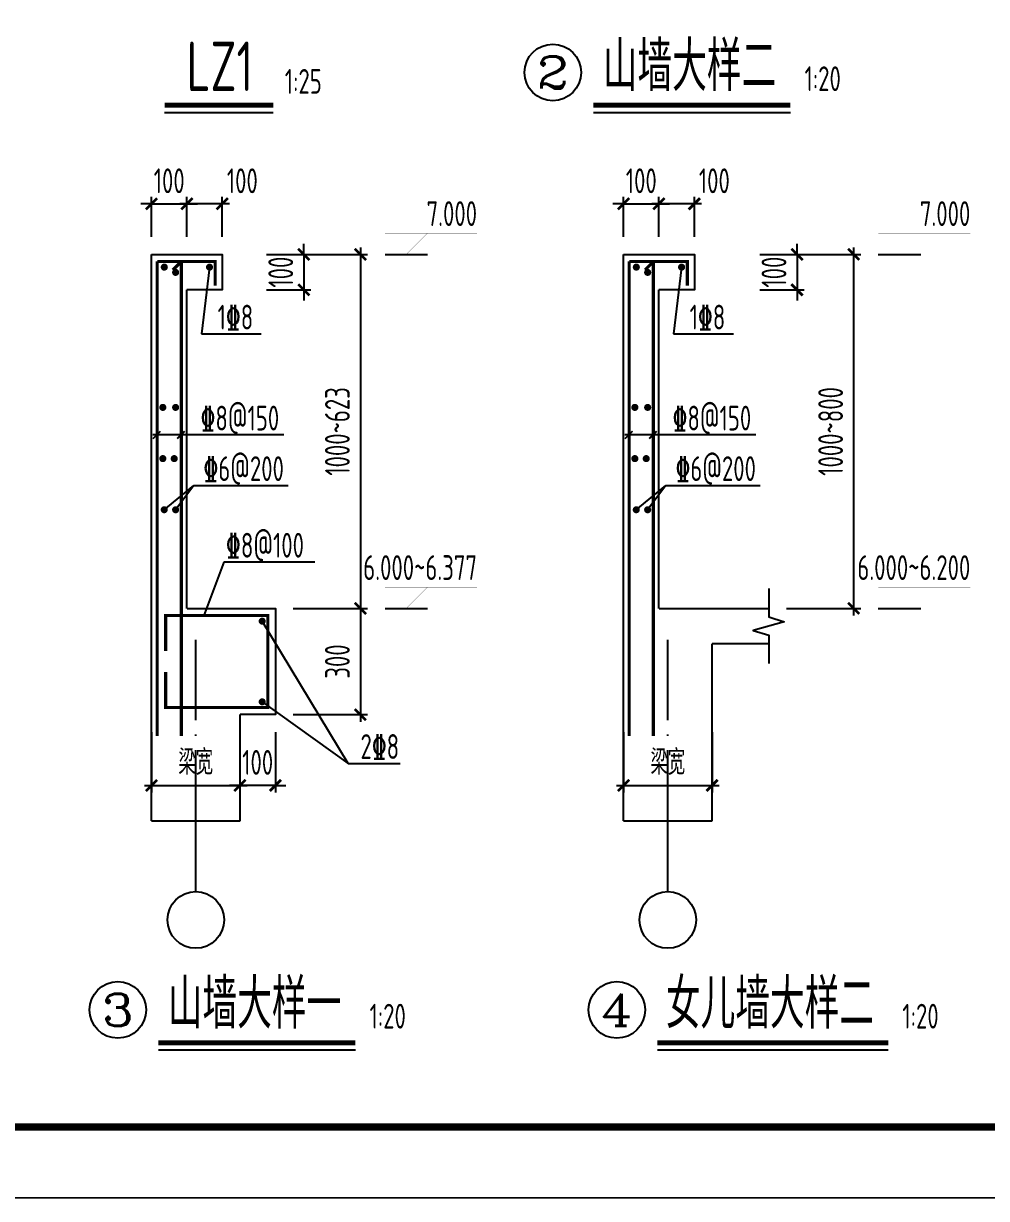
# Model space of a CAD drawing. Extents: x 297659 to 993057, y 192802 to 252212.
# Drawn here: x 841398 to 855002, y 192812 to 209408 of the extents above; entities that cross this region are included whole.
import ezdxf
from ezdxf.enums import TextEntityAlignment as Align

# ---------------------------------------------------------------- set-up
doc = ezdxf.new("R2010")
doc.units = 0
doc.header["$LTSCALE"] = 1000
doc.linetypes.add('DOTE', pattern=[2.42, 2, -0.2, 0.02, -0.2])
doc.layers.get('0').update_dxf_attribs({"linetype": 'CONTINUOUS'})
doc.layers.get('DEFPOINTS').update_dxf_attribs({"linetype": 'CONTINUOUS'})
for name, color, linetype in [('22000', 2, 'CONTINUOUS'), ('AXIS_TEXT', 3, 'CONTINUOUS'), ('DIM', 3, 'CONTINUOUS'), ('DOTE', 8, 'DOTE'), ('FRAME', 3, 'CONTINUOUS'), ('PUB_TEXT', 7, 'CONTINUOUS'), ('TEXT', 7, 'CONTINUOUS'), ('THIN', 7, 'CONTINUOUS'), ('WALL', 6, 'CONTINUOUS'), ('填充', 8, 'CONTINUOUS'), ('支座钢筋', 1, 'CONTINUOUS'), ('洞口边线', 7, 'CONTINUOUS')]:
    doc.layers.add(name, color=color, linetype=linetype)
doc.layers.add('rein', color=1, linetype='CONTINUOUS', lineweight=18)
doc.styles.add('_TCH_AXIS', font='COMPLEX', dxfattribs={"bigfont": 'GBCBIG'})
doc.styles.add('COMPLEX', font='COMPLEX')
doc.styles.add('TSSD_Dimension', font='tssdeng.shx', dxfattribs={"width": 0.7, "bigfont": 'hztxt.shx'})
doc.styles.add('TSSD_Rein', font='tssdeng.shx', dxfattribs={"width": 0.7, "bigfont": 'hztxt.shx'})
doc.dimstyles.new('TSSD_20_100', dxfattribs={"dimtxt": 350, "dimasz": 150, "dimexe": 100, "dimexo": 250, "dimgap": 150, "dimtad": 1, "dimdec": 0, "dimlfac": 0.2, "dimzin": 0, "dimdsep": 46, "dimtxsty": 'TSSD_Dimension', "dimblk": 'ARCHTICK', "dimcen": 0, "dimdle": 100, "dimclrd": 256, "dimclre": 256, "dimclrt": 55, "dimadec": 0, "dimazin": 0, "dimtfac": 1, "dimtdec": 0, "dimtix": 1, "dimtmove": 2, "dimatfit": 3, "dimldrblk": '_tsdbk', "dimfxl": 100, "dimtolj": 1, "dimtzin": 0, "dimarcsym": 0})

# ---------------------------------------------------------------- blocks, each defined once
blk = doc.blocks.new('_AXISO')
blk.add_circle((0, 0), 0.5)
at = {"layer": 'AXIS_TEXT', "style": 'COMPLEX', "width": 1.041667}
blk.add_attdef('A', text='', height=0.56, dxfattribs=at).set_placement((-0.25, -0.28), (0.25, -0.28), align=Align.FIT)
blk = doc.blocks.new('_ARCHTICK')
at = {"color": 0}
blk.add_lwpolyline([(-0.53, -0.53, 0.25, 0.25, 0), (0.53, 0.53, 0.5, 0.5, 0)], format="xyseb", dxfattribs=at)
blk = doc.blocks.new('*D180')
at = {"layer": 'DEFPOINTS', "color": 0}
for p in [(844956, 206146), (844956, 201146), (846157, 201146)]:
    blk.add_point(p, dxfattribs=at)
at = {"layer": 'DIM', "lineweight": -2}
for p, q in [((845206, 206146), (846257, 206146)), ((846157, 206246), (846157, 201046)), ((845206, 201146), (846257, 201146))]:
    blk.add_line(p, q, dxfattribs=at)
at = {"layer": 'DIM', "lineweight": -2, "xscale": 150, "yscale": 150, "zscale": 150}
for p, rotation in [((846157, 206146), 90), ((846157, 201146), 270)]:
    blk.add_blockref('_ARCHTICK', p, dxfattribs=dict(at, rotation=rotation))
at = {"layer": 'DIM', "color": 55, "insert": (845832, 203646), "char_height": 350, "attachment_point": 5, "rotation": 90, "style": 'TSSD_Dimension'}
blk.add_mtext('\\A1;1000~623', dxfattribs=at)
blk = doc.blocks.new('_tsdbk')
blk = doc.blocks.new('*D181')
at = {"layer": 'DEFPOINTS', "color": 0}
for p in [(843706, 206861), (843206, 206146), (843706, 206146)]:
    blk.add_point(p, dxfattribs=at)
at = {"layer": 'DIM', "lineweight": -2}
for p, q in [((843206, 206396), (843206, 206961)), ((843706, 206396), (843706, 206961)), ((843206, 206861), (843056, 206861)), ((843206, 206861), (843706, 206861)), ((843706, 206861), (843856, 206861))]:
    blk.add_line(p, q, dxfattribs=at)
at = {"layer": 'DIM', "lineweight": -2, "xscale": 150, "yscale": 150, "zscale": 150}
blk.add_blockref('_ARCHTICK', (843206, 206861), dxfattribs=at)
at = {"layer": 'DIM', "lineweight": -2, "xscale": 150, "yscale": 150, "zscale": 150, "rotation": 180}
blk.add_blockref('_ARCHTICK', (843706, 206861), dxfattribs=at)
at = {"layer": 'DIM', "color": 55, "insert": (843456, 207186), "char_height": 350, "attachment_point": 5, "style": 'TSSD_Dimension'}
blk.add_mtext('\\A1;100', dxfattribs=at)
blk = doc.blocks.new('*D182')
at = {"layer": 'DEFPOINTS', "color": 0}
for p in [(844581, 206146), (844581, 205646), (845357, 205646)]:
    blk.add_point(p, dxfattribs=at)
at = {"layer": 'DIM', "lineweight": -2}
for p, q in [((845357, 206146), (845357, 206296)), ((844831, 206146), (845457, 206146)), ((845357, 206146), (845357, 205646)), ((844831, 205646), (845457, 205646)), ((845357, 205646), (845357, 205496))]:
    blk.add_line(p, q, dxfattribs=at)
at = {"layer": 'DIM', "lineweight": -2, "xscale": 150, "yscale": 150, "zscale": 150}
for p, rotation in [((845357, 206146), 270), ((845357, 205646), 90)]:
    blk.add_blockref('_ARCHTICK', p, dxfattribs=dict(at, rotation=rotation))
at = {"layer": 'DIM', "color": 55, "insert": (845032, 205896), "char_height": 350, "attachment_point": 5, "rotation": 90, "style": 'TSSD_Dimension'}
blk.add_mtext('\\A1;100', dxfattribs=at)
blk = doc.blocks.new('*D183')
at = {"layer": 'DEFPOINTS', "color": 0}
for p in [(844956, 201146), (844956, 199646), (846157, 199646)]:
    blk.add_point(p, dxfattribs=at)
at = {"layer": 'DIM', "lineweight": -2}
for p, q in [((845206, 201146), (846257, 201146)), ((846157, 201246), (846157, 199546)), ((845206, 199646), (846257, 199646))]:
    blk.add_line(p, q, dxfattribs=at)
at = {"layer": 'DIM', "lineweight": -2, "xscale": 150, "yscale": 150, "zscale": 150}
for p, rotation in [((846157, 201146), 90), ((846157, 199646), 270)]:
    blk.add_blockref('_ARCHTICK', p, dxfattribs=dict(at, rotation=rotation))
at = {"layer": 'DIM', "color": 55, "insert": (845832, 200396), "char_height": 350, "attachment_point": 5, "rotation": 90, "style": 'TSSD_Dimension'}
blk.add_mtext('\\A1;300', dxfattribs=at)
blk = doc.blocks.new('*D184')
at = {"layer": 'DEFPOINTS', "color": 0}
for p in [(843706, 206861), (843706, 206146), (844206, 206146)]:
    blk.add_point(p, dxfattribs=at)
at = {"layer": 'DIM', "lineweight": -2}
for p, q in [((843706, 206396), (843706, 206961)), ((844206, 206396), (844206, 206961)), ((844306, 206861), (843606, 206861))]:
    blk.add_line(p, q, dxfattribs=at)
at = {"layer": 'DIM', "lineweight": -2, "xscale": 150, "yscale": 150, "zscale": 150, "rotation": 180}
blk.add_blockref('_ARCHTICK', (843706, 206861), dxfattribs=at)
at = {"layer": 'DIM', "lineweight": -2, "xscale": 150, "yscale": 150, "zscale": 150}
blk.add_blockref('_ARCHTICK', (844206, 206861), dxfattribs=at)
at = {"layer": 'DIM', "color": 55, "insert": (844489, 207186), "char_height": 350, "attachment_point": 5, "style": 'TSSD_Dimension'}
blk.add_mtext('\\A1;100', dxfattribs=at)
blk = doc.blocks.new('*D185')
at = {"layer": 'DEFPOINTS', "color": 0}
for p in [(843206, 199646), (844456, 199646), (844456, 198646)]:
    blk.add_point(p, dxfattribs=at)
at = {"layer": 'DIM', "lineweight": -2}
for p, q in [((843206, 199396), (843206, 198546)), ((844456, 199396), (844456, 198546)), ((843106, 198646), (844556, 198646))]:
    blk.add_line(p, q, dxfattribs=at)
at = {"layer": 'DIM', "lineweight": -2, "xscale": 150, "yscale": 150, "zscale": 150, "rotation": 180}
blk.add_blockref('_ARCHTICK', (843206, 198646), dxfattribs=at)
at = {"layer": 'DIM', "lineweight": -2, "xscale": 150, "yscale": 150, "zscale": 150}
blk.add_blockref('_ARCHTICK', (844456, 198646), dxfattribs=at)
at = {"layer": 'DIM', "color": 55, "insert": (843831, 198971), "char_height": 350, "attachment_point": 5, "style": 'TSSD_Dimension'}
blk.add_mtext('\\A1;梁宽', dxfattribs=at)
blk = doc.blocks.new('*D186')
at = {"layer": 'DEFPOINTS', "color": 0}
for p in [(844456, 199646), (844956, 199646), (844456, 198646)]:
    blk.add_point(p, dxfattribs=at)
at = {"layer": 'DIM', "lineweight": -2}
for p, q in [((844456, 199396), (844456, 198546)), ((844956, 199396), (844956, 198546)), ((844456, 198646), (844306, 198646)), ((844956, 198646), (844456, 198646)), ((844956, 198646), (845106, 198646))]:
    blk.add_line(p, q, dxfattribs=at)
at = {"layer": 'DIM', "lineweight": -2, "xscale": 150, "yscale": 150, "zscale": 150}
blk.add_blockref('_ARCHTICK', (844456, 198646), dxfattribs=at)
at = {"layer": 'DIM', "lineweight": -2, "xscale": 150, "yscale": 150, "zscale": 150, "rotation": 180}
blk.add_blockref('_ARCHTICK', (844956, 198646), dxfattribs=at)
at = {"layer": 'DIM', "color": 55, "insert": (844706, 198971), "char_height": 350, "attachment_point": 5, "style": 'TSSD_Dimension'}
blk.add_mtext('\\A1;100', dxfattribs=at)
blk = doc.blocks.new('*D191')
at = {"layer": 'DEFPOINTS', "color": 0}
for p in [(851925, 206146), (851925, 201146), (853125, 201146)]:
    blk.add_point(p, dxfattribs=at)
at = {"layer": 'DIM', "lineweight": -2}
for p, q in [((852175, 206146), (853225, 206146)), ((853125, 206246), (853125, 201046)), ((852175, 201146), (853225, 201146))]:
    blk.add_line(p, q, dxfattribs=at)
at = {"layer": 'DIM', "lineweight": -2, "xscale": 150, "yscale": 150, "zscale": 150}
for p, rotation in [((853125, 206146), 90), ((853125, 201146), 270)]:
    blk.add_blockref('_ARCHTICK', p, dxfattribs=dict(at, rotation=rotation))
at = {"layer": 'DIM', "color": 55, "insert": (852800, 203646), "char_height": 350, "attachment_point": 5, "rotation": 90, "style": 'TSSD_Dimension'}
blk.add_mtext('\\A1;1000~800', dxfattribs=at)
blk = doc.blocks.new('*D192')
at = {"layer": 'DEFPOINTS', "color": 0}
for p in [(850375, 206861), (849875, 206146), (850375, 206146)]:
    blk.add_point(p, dxfattribs=at)
at = {"layer": 'DIM', "lineweight": -2}
for p, q in [((849875, 206396), (849875, 206961)), ((850375, 206396), (850375, 206961)), ((849875, 206861), (849725, 206861)), ((849875, 206861), (850375, 206861)), ((850375, 206861), (850525, 206861))]:
    blk.add_line(p, q, dxfattribs=at)
at = {"layer": 'DIM', "lineweight": -2, "xscale": 150, "yscale": 150, "zscale": 150}
blk.add_blockref('_ARCHTICK', (849875, 206861), dxfattribs=at)
at = {"layer": 'DIM', "lineweight": -2, "xscale": 150, "yscale": 150, "zscale": 150, "rotation": 180}
blk.add_blockref('_ARCHTICK', (850375, 206861), dxfattribs=at)
at = {"layer": 'DIM', "color": 55, "insert": (850125, 207186), "char_height": 350, "attachment_point": 5, "style": 'TSSD_Dimension'}
blk.add_mtext('\\A1;100', dxfattribs=at)
blk = doc.blocks.new('*D193')
at = {"layer": 'DEFPOINTS', "color": 0}
for p in [(850375, 206861), (850375, 206146), (850875, 206146)]:
    blk.add_point(p, dxfattribs=at)
at = {"layer": 'DIM', "lineweight": -2}
for p, q in [((850375, 206396), (850375, 206961)), ((850875, 206396), (850875, 206961)), ((850975, 206861), (850275, 206861))]:
    blk.add_line(p, q, dxfattribs=at)
at = {"layer": 'DIM', "lineweight": -2, "xscale": 150, "yscale": 150, "zscale": 150, "rotation": 180}
blk.add_blockref('_ARCHTICK', (850375, 206861), dxfattribs=at)
at = {"layer": 'DIM', "lineweight": -2, "xscale": 150, "yscale": 150, "zscale": 150}
blk.add_blockref('_ARCHTICK', (850875, 206861), dxfattribs=at)
at = {"layer": 'DIM', "color": 55, "insert": (851157, 207186), "char_height": 350, "attachment_point": 5, "style": 'TSSD_Dimension'}
blk.add_mtext('\\A1;100', dxfattribs=at)
blk = doc.blocks.new('*D194')
at = {"layer": 'DEFPOINTS', "color": 0}
for p in [(849875, 199646), (851125, 199646), (851125, 198646)]:
    blk.add_point(p, dxfattribs=at)
at = {"layer": 'DIM', "lineweight": -2}
for p, q in [((849875, 199396), (849875, 198546)), ((851125, 199396), (851125, 198546)), ((849775, 198646), (851225, 198646))]:
    blk.add_line(p, q, dxfattribs=at)
at = {"layer": 'DIM', "lineweight": -2, "xscale": 150, "yscale": 150, "zscale": 150, "rotation": 180}
blk.add_blockref('_ARCHTICK', (849875, 198646), dxfattribs=at)
at = {"layer": 'DIM', "lineweight": -2, "xscale": 150, "yscale": 150, "zscale": 150}
blk.add_blockref('_ARCHTICK', (851125, 198646), dxfattribs=at)
at = {"layer": 'DIM', "color": 55, "insert": (850500, 198971), "char_height": 350, "attachment_point": 5, "style": 'TSSD_Dimension'}
blk.add_mtext('\\A1;梁宽', dxfattribs=at)
blk = doc.blocks.new('*D214')
at = {"layer": 'DEFPOINTS', "color": 0}
for p in [(851550, 206146), (851550, 205646), (852325, 205646)]:
    blk.add_point(p, dxfattribs=at)
at = {"layer": 'DIM', "lineweight": -2}
for p, q in [((852325, 206146), (852325, 206296)), ((851800, 206146), (852425, 206146)), ((852325, 206146), (852325, 205646)), ((851800, 205646), (852425, 205646)), ((852325, 205646), (852325, 205496))]:
    blk.add_line(p, q, dxfattribs=at)
at = {"layer": 'DIM', "lineweight": -2, "xscale": 150, "yscale": 150, "zscale": 150}
for p, rotation in [((852325, 206146), 270), ((852325, 205646), 90)]:
    blk.add_blockref('_ARCHTICK', p, dxfattribs=dict(at, rotation=rotation))
at = {"layer": 'DIM', "color": 55, "insert": (852000, 205896), "char_height": 350, "attachment_point": 5, "rotation": 90, "style": 'TSSD_Dimension'}
blk.add_mtext('\\A1;100', dxfattribs=at)
blk = doc.blocks.new('A$C2F0C53E4')
at = {"layer": 'FRAME'}
for points in [[(10, 42010, 20, 20, 0), (10, 10, 20, 20, 0), (59410, 10, 20, 20, 0), (59410, 42010, 20, 20, 0)], [(2510, 41010, 100, 100, 0), (2510, 1010, 100, 100, 0), (58410, 1010, 100, 100, 0), (58410, 41010, 100, 100, 0)]]:
    blk.add_lwpolyline(points, format="xyseb", close=True, dxfattribs=at)

msp = doc.modelspace()

# ---------------------------------------------------------------- linework, layer by layer
at = {"layer": 'DOTE', "linetype": 'DOTE'}
for points in [[(843831.366, 197146.295), (843831.366, 200702.801)], [(850499.688, 197146.295), (850499.688, 200702.801)]]:
    msp.add_lwpolyline(points, dxfattribs=at)
at = {"layer": 'rein', "const_width": 50}
for points in [[(843411.818, 205966.225, -1), (843361.818, 205966.225, -1)], [(844000.915, 205966.225, 1), (844050.915, 205966.225, 1)], [(850080.14, 205966.225, -1), (850030.14, 205966.225, -1)], [(850669.237, 205966.225, 1), (850719.237, 205966.225, 1)], [(843571.818, 205892.225, -1), (843521.818, 205892.225, -1)], [(850240.14, 205892.225, -1), (850190.14, 205892.225, -1)], [(843340.915, 203985.487, 1), (843390.915, 203985.487, 1)], [(843571.818, 203985.487, -1), (843521.818, 203985.487, -1)], [(850009.237, 203985.487, 1), (850059.237, 203985.487, 1)], [(850240.14, 203985.487, -1), (850190.14, 203985.487, -1)], [(843340.915, 203262.104, 1), (843390.915, 203262.104, 1)], [(843551.818, 203262.104, -1), (843501.818, 203262.104, -1)], [(850009.237, 203262.104, 1), (850059.237, 203262.104, 1)], [(850220.14, 203262.104, -1), (850170.14, 203262.104, -1)], [(843360.915, 202539.858, 1), (843410.915, 202539.858, 1)], [(843571.818, 202539.858, -1), (843521.818, 202539.858, -1)], [(850029.237, 202539.858, 1), (850079.237, 202539.858, 1)], [(850240.14, 202539.858, -1), (850190.14, 202539.858, -1)], [(844744.678, 200966.225, 1), (844794.678, 200966.225, 1)], [(844744.678, 199826.623, -1), (844794.678, 199826.623, -1)]]:
    msp.add_lwpolyline(points, format="xyb", close=True, dxfattribs=at)
at = {"layer": 'TEXT', "linetype": 'ByBlock'}
for p, q in [((843391.891, 208152.766), (844924.715, 208152.766)), ((849448.016, 208152.766), (852231.337, 208152.766)), ((844025.915, 205966.225), (843911.816, 205022.63)), ((850694.237, 205966.225), (850580.138, 205022.63)), ((843911.816, 205022.63), (844757.539, 205022.63)), ((850580.138, 205022.63), (851425.861, 205022.63)), ((845073.171, 203596.273), (843223.271, 203596.273)), ((851741.494, 203596.273), (849891.593, 203596.273)), ((843385.915, 202539.858), (843804.647, 202882.451)), ((843804.647, 202882.451), (843546.818, 202539.858)), ((843804.647, 202882.451), (845136.9, 202882.451)), ((850054.237, 202539.858), (850472.969, 202882.451)), ((850472.969, 202882.451), (850215.14, 202539.858)), ((850472.969, 202882.451), (851805.222, 202882.451)), ((844225.85, 201800.466), (843946.291, 201046.565)), ((845515.585, 201800.466), (844225.85, 201800.466)), ((845984.041, 198957.508), (844769.678, 200966.225)), ((845984.041, 198957.508), (846719.293, 198957.508)), ((843302.959, 194911.785), (846086.281, 194911.785)), ((850352.586, 194911.785), (853613.214, 194911.785))]:
    msp.add_line(p, q, dxfattribs=at)
at = {"layer": 'TEXT', "const_width": 70}
for points in [[(844924.715, 208252.766), (843391.891, 208252.766)], [(852231.337, 208252.766), (849448.016, 208252.766)], [(846086.281, 195011.785), (843302.959, 195011.785)], [(853613.214, 195011.785), (850352.586, 195011.785)]]:
    msp.add_lwpolyline(points, dxfattribs=at)
at = {"layer": 'THIN'}
for p, q in [((846504.91, 206146.424), (847104.91, 206146.424)), ((853473.232, 206146.424), (854073.232, 206146.424)), ((846504.91, 201146.424), (847104.91, 201146.424)), ((853473.232, 201146.424), (854073.232, 201146.424))]:
    msp.add_line(p, q, dxfattribs=at)
at = {"layer": 'THIN', "const_width": 0.45}
for points in [[(847804.742, 206446.424), (846504.91, 206446.424), (846804.91, 206146.424), (847104.91, 206446.424)], [(854773.064, 206446.424), (853473.232, 206446.424), (853773.232, 206146.424), (854073.232, 206446.424)], [(847804.742, 201446.424), (846504.91, 201446.424), (846804.91, 201146.424), (847104.91, 201446.424)], [(854773.064, 201446.424), (853473.232, 201446.424), (853773.232, 201146.424), (854073.232, 201446.424)]]:
    msp.add_lwpolyline(points, dxfattribs=at)
at = {"layer": 'THIN'}
msp.add_lwpolyline([(851924.688, 201426.424), (851924.688, 201026.424), (852144.688, 200956.424), (851704.688, 200836.424), (851924.688, 200766.424), (851924.688, 200366.424)], dxfattribs=at)
at = {"layer": 'WALL'}
for p, q in [((850378.004, 201146.424), (851924.688, 201146.424)), ((851924.688, 200646.424), (851124.688, 200646.424)), ((843206.366, 198146.424), (844456.366, 198146.424)), ((849874.688, 198146.424), (851124.688, 198146.424))]:
    msp.add_line(p, q, dxfattribs=at)
for points in [[(843206.366, 198146.424), (843206.366, 206146.424)], [(843206.366, 206146.424), (844206.366, 206146.424), (844206.366, 205646.424), (843706.366, 205646.424)], [(849874.688, 198146.424), (849874.688, 206146.424)], [(849874.688, 206146.424), (850874.688, 206146.424), (850874.688, 205646.424), (850374.688, 205646.424)], [(843706.366, 201146.424), (843706.366, 205646.424)], [(850374.688, 201146.424), (850374.688, 205646.424)], [(843709.682, 201146.424), (844956.366, 201146.424), (844956.366, 199646.424), (844456.366, 199646.424)], [(851124.688, 198146.424), (851124.688, 200646.424)], [(844456.366, 198146.424), (844456.366, 199646.424)]]:
    msp.add_lwpolyline(points, dxfattribs=at)
at = {"layer": '支座钢筋', "const_width": 45}
for points in [[(844105.985, 205706.565), (844105.985, 206046.565), (843286.366, 206046.565)], [(843286.366, 199346.424), (843286.366, 206046.565)], [(843628.558, 206046.565), (843508.939, 205926.565)], [(843626.748, 199346.424), (843626.748, 206044.749)], [(850774.307, 205706.565), (850774.307, 206046.565), (849954.688, 206046.565)], [(849954.688, 199346.424), (849954.688, 206046.565)], [(850296.88, 206046.565), (850177.262, 205926.565)], [(850295.07, 199346.424), (850295.07, 206044.749)], [(843406.748, 200546.565), (843406.748, 201046.565), (844849.748, 201046.565), (844849.748, 199746.283), (843406.748, 199746.283), (843406.748, 200246.283)]]:
    msp.add_lwpolyline(points, dxfattribs=at)
at = {"layer": '洞口边线'}
msp.add_line((844769.678, 199826.623), (845984.041, 198957.508), dxfattribs=at)

# ---------------------------------------------------------------- block references
at = {"layer": '22000', "xscale": 100, "yscale": 100, "zscale": 100}
for p in [(843280.107, 203596.273), (843621.535, 203596.273), (849948.429, 203596.273), (850289.857, 203596.273)]:
    msp.add_blockref('_ARCHTICK', p, dxfattribs=at)
at = {"layer": 'AXIS_TEXT', "xscale": 800, "yscale": 800, "zscale": 800}
for p in [(843831.366, 196746.295), (850499.688, 196746.295)]:
    msp.add_blockref('_AXISO', p, dxfattribs=at)
at = {"layer": 'PUB_TEXT'}
ref = msp.add_blockref('_AXISO', (848875.162, 208716.369), dxfattribs=dict(at, xscale=800, yscale=800, zscale=800))
ref.add_attrib('A', '2', dxfattribs={"layer": 'AXIS_TEXT', "height": 452.548, "style": '_TCH_AXIS', "width": 1.5}).set_placement((848648.888, 208490.094), (849101.436, 208490.094), align=Align.FIT)
ref = msp.add_blockref('_AXISO', (842730.106, 195475.388), dxfattribs=dict(at, xscale=800, yscale=800, zscale=800))
ref.add_attrib('A', '3', dxfattribs={"layer": 'AXIS_TEXT', "height": 452.548, "style": '_TCH_AXIS', "width": 1.5}).set_placement((842503.832, 195249.113), (842956.38, 195249.113), align=Align.FIT)
ref = msp.add_blockref('_AXISO', (849779.733, 195475.388), dxfattribs=dict(at, xscale=800, yscale=800, zscale=800))
ref.add_attrib('A', '4', dxfattribs={"layer": 'AXIS_TEXT', "height": 452.548, "style": '_TCH_AXIS', "width": 1.3125}).set_placement((849553.459, 195249.113), (850006.007, 195249.113), align=Align.FIT)
at = {"layer": '填充'}
msp.add_blockref('A$C2F0C53E4', (804836.971, 192811.708), dxfattribs=at)

# ---------------------------------------------------------------- texts
at = {"layer": 'TEXT', "linetype": 'ByBlock', "style": 'TSSD_Rein', "width": 0.7}
for s, p in [('LZ1', (844642.191, 208452.997)), ('山墙大样二', (852031.337, 208452.766)), ('山墙大样一', (845886.281, 195211.785)), ('女儿墙大样二', (853413.214, 195211.785))]:
    msp.add_text(s, height=700, dxfattribs=at).set_placement(p, align=Align.RIGHT)
for s, p in [('1:20', (852431.337, 208452.766)), ('1:25', (845088.861, 208414.967)), ('1%%1328', (844139.932, 205085.442)), ('1%%1328', (850808.254, 205085.442)), ('%%1328@150', (843898.515, 203659.085)), ('%%1328@150', (850566.837, 203659.085)), ('\x846@200', (843939.592, 202945.263)), ('\x846@200', (850607.914, 202945.263)), ('%%1328@100', (844258.715, 201863.278)), ('2%%1328', (846158.395, 199020.32)), ('1:20', (846286.281, 195211.785)), ('1:20', (853813.214, 195211.785))]:
    msp.add_text(s, height=350, dxfattribs=at).set_placement(p)
at = {"layer": 'THIN', "style": 'TSSD_Rein', "width": 0.7}
for s, p in [('7.000', (847804.742, 206547.697)), ('7.000', (854773.064, 206547.697)), ('6.000~6.377', (847804.742, 201547.697)), ('6.000~6.200', (854773.064, 201547.697))]:
    msp.add_text(s, height=350, dxfattribs=at).set_placement(p, align=Align.RIGHT)

# ---------------------------------------------------------------- dimensions: what is measured, and where the dimension line sits
at = {"layer": 'DIM'}
for base, p1, p2, picture, middle in [((843706.366, 206861.276), (843206.366, 206146.424), (843706.366, 206146.424), '*D181', (843456.366, 207186.276)), ((850374.688, 206861.276), (849874.688, 206146.424), (850374.688, 206146.424), '*D192', (850124.688, 207186.276))]:
    dim = msp.add_linear_dim(base=base, p1=p1, p2=p2, dimstyle='TSSD_20_100', dxfattribs=at)
    dim.commit()
    dim.dimension.update_dxf_attribs({"geometry": picture, "text_midpoint": middle})
for base, p1, p2, picture, middle in [((843706.366, 206861.276), (844206.366, 206146.424), (843706.366, 206146.424), '*D184', (844488.61, 207186.276)), ((850374.688, 206861.276), (850874.688, 206146.424), (850374.688, 206146.424), '*D193', (851156.932, 207186.276))]:
    dim = msp.add_linear_dim(base=base, p1=p1, p2=p2, angle=180, dimstyle='TSSD_20_100', dxfattribs=at)
    dim.commit()
    dim.dimension.update_dxf_attribs({"geometry": picture, "text_midpoint": middle, "dimtype": 128})
for base, p1, p2, angle, picture, middle in [((845356.719, 205646.424), (844581.366, 206146.424), (844581.366, 205646.424), 90, '*D182', (845031.719, 205896.424)), ((852325.041, 205646.424), (851549.688, 206146.424), (851549.688, 205646.424), 90, '*D214', (852000.041, 205896.424)), ((846156.719, 199646.424), (844956.366, 201146.424), (844956.366, 199646.424), 90, '*D183', (845831.719, 200396.424)), ((844456.366, 198646.424), (844956.366, 199646.116), (844456.366, 199646.116), 180, '*D186', (844706.366, 198971.424))]:
    dim = msp.add_linear_dim(base=base, p1=p1, p2=p2, angle=angle, dimstyle='TSSD_20_100', dxfattribs=at)
    dim.commit()
    dim.dimension.update_dxf_attribs({"geometry": picture, "text_midpoint": middle})
for base, p1, p2, text, picture, middle in [((846156.719, 201146.424), (844956.366, 206146.424), (844956.366, 201146.424), '<>~623', '*D180', (845831.719, 203646.424)), ((853125.041, 201146.424), (851924.688, 206146.424), (851924.688, 201146.424), '<>~800', '*D191', (852800.041, 203646.424))]:
    dim = msp.add_linear_dim(base=base, p1=p1, p2=p2, angle=90, text=text, dimstyle='TSSD_20_100', dxfattribs=at)
    dim.commit()
    dim.dimension.update_dxf_attribs({"geometry": picture, "text_midpoint": middle})
for base, p1, p2, picture, middle in [((844456.366, 198646.424), (843206.366, 199646.116), (844456.366, 199646.116), '*D185', (843831.366, 198971.424)), ((851124.688, 198646.424), (849874.688, 199646.116), (851124.688, 199646.116), '*D194', (850499.688, 198971.424))]:
    dim = msp.add_linear_dim(base=base, p1=p1, p2=p2, text='梁宽', dimstyle='TSSD_20_100', dxfattribs=at)
    dim.commit()
    dim.dimension.update_dxf_attribs({"geometry": picture, "text_midpoint": middle})

doc.saveas('drawing.dxf')
